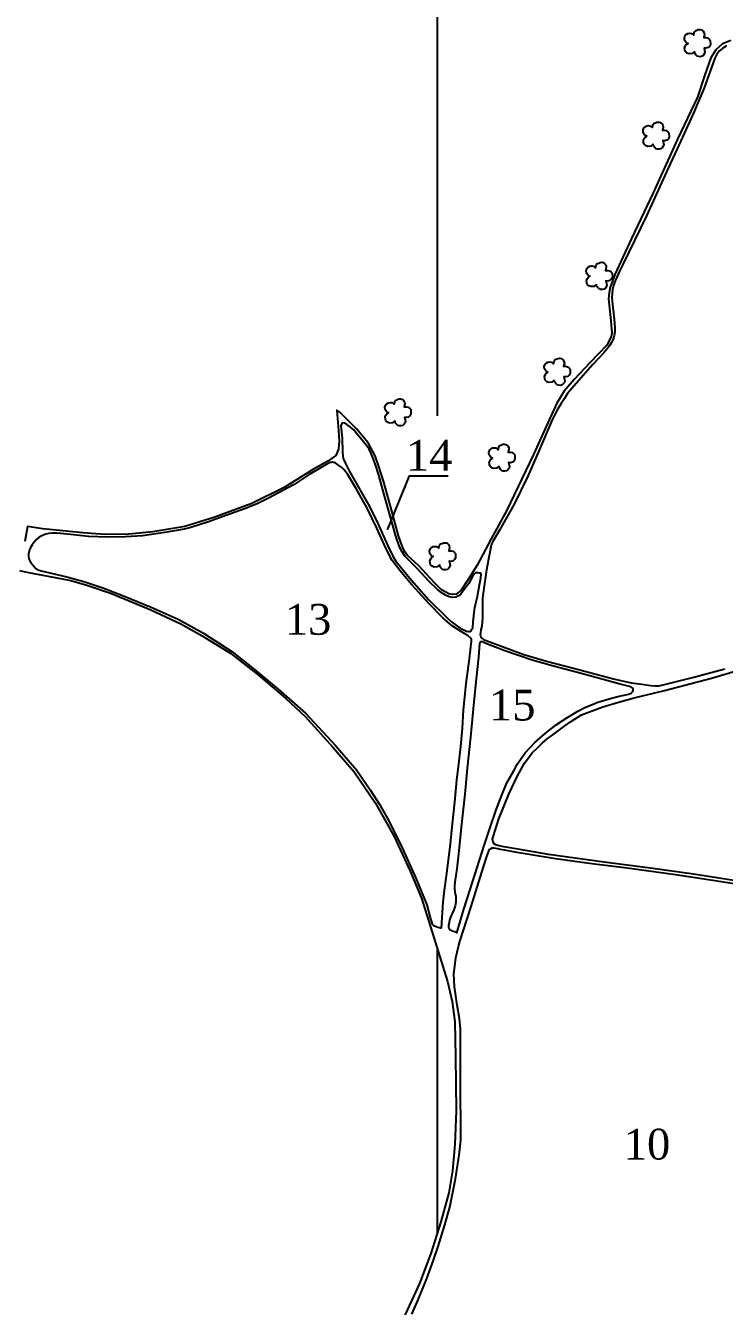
# Model space of a CAD drawing. Extents: x 736225 to 741536, y 7840815 to 7848326.
# Drawn here: x 737559 to 738307, y 7844196 to 7845569 of the extents above; entities that cross this region are included whole.
import ezdxf
from ezdxf.enums import TextEntityAlignment as Align

# ---------------------------------------------------------------- set-up
doc = ezdxf.new("R2010")
doc.units = 0
doc.header["$LTSCALE"] = 0.6
doc.linetypes.add('CONTINUO', pattern=[0])
for name, color, linetype in [('0114001311', 1, 'Continuous'), ('0114001311010', 5, 'Continuous'), ('0114001311011', 5, 'Continuous'), ('0114001311013', 5, 'Continuous'), ('0114001311014', 5, 'Continuous'), ('0114001311015', 5, 'Continuous'), ('0114001311016', 5, 'Continuous'), ('_SIMBOLO ARVORE', 118, 'Continuous'), ('MALHA', 8, 'Continuous'), ('TEXTO_NUN_TAL', 7, 'Continuous')]:
    doc.layers.add(name, color=color, linetype=linetype)
doc.styles.add('AREAS', font='times.ttf')

msp = doc.modelspace()

# ---------------------------------------------------------------- linework, layer by layer
msp.add_lwpolyline([(737946.5, 7845028.5), (737970, 7845086.3), (738011.5, 7845086.3)])
at = {"layer": '0114001311'}
for points in [[(738314.2, 7845552.8), (738305.3, 7845549.3), (738298.2, 7845543.1), (738292.9, 7845534.5), (738286.2, 7845516), (738278.4, 7845492.1), (738257.2, 7845447.2), (738230.9, 7845389.7), (738207.8, 7845340.8), (738189.8, 7845302.3), (738185.1, 7845288.7), (738183.8, 7845282.5), (738183.3, 7845276.2), (738185.3, 7845256.2), (738186.9, 7845240.1), (738185.9, 7845235.4), (738181.4, 7845226.5), (738163.1, 7845207.4), (738146.5, 7845189.6), (738135.8, 7845177.1), (738128, 7845164.4), (738118.2, 7845143.4), (738102.9, 7845109.3), (738074, 7845049), (738057.7, 7845019.1), (738042.4, 7844990.9), (738032.9, 7844975.5), (738025.5, 7844964.1), (738019.9, 7844959.8), (738016.2, 7844959.3), (738012.1, 7844959.9), (738004.2, 7844964.3), (737996.9, 7844971.9), (737979.9, 7844989.9), (737967.9, 7845001), (737965.1, 7845005), (737962.7, 7845010.3), (737960.4, 7845016.2), (737958.3, 7845022.3), (737949.8, 7845054), (737942.6, 7845079.6), (737937, 7845097.7), (737933.3, 7845108), (737925.9, 7845121.7), (737913.4, 7845136.7), (737895.6, 7845154.7), (737892.1, 7845157), (737892.6, 7845152.1), (737894.1, 7845134.9), (737894.9, 7845123.9), (737894.1, 7845114.9), (737891.1, 7845108.4), (737882.7, 7845102.3), (737867.3, 7845093.5), (737835.7, 7845074.1), (737801.2, 7845056.9), (737761.7, 7845042.1), (737729.5, 7845032.1), (737695.1, 7845026.6), (737669.4, 7845024.1), (737643.7, 7845023.7), (737620.1, 7845025.3), (737577.4, 7845029.7), (737560.9, 7845032.1), (737558.2, 7845016)], [(737552.6, 7844985.1), (737562, 7844982.9), (737583.1, 7844979), (737607.3, 7844974.3), (737624.6, 7844969.4), (737651, 7844960.2), (737693.2, 7844943), (737725.3, 7844927.9), (737748, 7844915), (737778.6, 7844896.2), (737808.5, 7844873), (737837.6, 7844847.7), (737858.4, 7844828.6), (737888.1, 7844795.6), (737911, 7844769.3), (737933.5, 7844735.6), (737953.6, 7844700.1), (737970.7, 7844663), (737982.8, 7844633.9), (737992.6, 7844603.2), (738010.6, 7844544.6), (738015.6, 7844523.2), (738018.7, 7844501.3), (738019.4, 7844463.8), (738019.9, 7844406.1), (738018.7, 7844369.9), (738016.1, 7844341.6), (738012.1, 7844318.3), (738003.7, 7844287), (737993, 7844253.3), (737980.9, 7844221.1), (737963.4, 7844183.3)]]:
    msp.add_lwpolyline(points, dxfattribs=at)
at = {"layer": '0114001311010'}
msp.add_lwpolyline([(737972.6, 7844188.3), (737979.4, 7844203.4), (737988.6, 7844226.4), (737995.6, 7844246.1), (738000.6, 7844260.5), (738007.9, 7844283.7), (738013.1, 7844302.9), (738019.4, 7844333.1), (738023.3, 7844358.4), (738024.9, 7844374.7), (738025.2, 7844390.6), (738024.6, 7844424.5), (738024.6, 7844470.5), (738024.6, 7844493.9), (738023.7, 7844504.8), (738021.1, 7844519.2), (738019.3, 7844531.9), (738018.4, 7844538.8), (738017.8, 7844545.9), (738017.6, 7844552.6), (738019.7, 7844570), (738021.1, 7844576.2), (738022.5, 7844582.2), (738024, 7844587.4), (738036, 7844624.9), (738049.2, 7844667.6), (738053.3, 7844679.6), (738054.6, 7844683.2), (738055.4, 7844685.6), (738056.7, 7844686.9), (738058.5, 7844687.7), (738060.5, 7844687.7), (738064.5, 7844687.2), (738067.3, 7844686.5), (738071.9, 7844685.6), (738082.8, 7844683.6), (738100.3, 7844680.6), (738126.4, 7844676.5), (738165.2, 7844671.2), (738203.2, 7844666.4), (738254.8, 7844659.4), (738299.5, 7844652.6), (738331.4, 7844647.4)], dxfattribs=at)
at = {"layer": '0114001311011'}
msp.add_lwpolyline([(738317.5, 7844652.9), (738274.3, 7844659.6), (738230.8, 7844665.7), (738178.7, 7844672.5), (738119.1, 7844680.6), (738088.1, 7844685.9), (738071.1, 7844688.9), (738064.7, 7844690.2), (738062.5, 7844691), (738060.8, 7844692.1), (738059.7, 7844693.8), (738058.8, 7844697.2), (738059.5, 7844699.8), (738065.6, 7844718.9), (738076.3, 7844745.4), (738085.7, 7844765.1), (738093.2, 7844778.4), (738101.6, 7844789.5), (738106.7, 7844794.8), (738112, 7844799.9), (738117.5, 7844804.5), (738123.6, 7844809.1), (738136.5, 7844818.7), (738142.6, 7844822.9), (738154.2, 7844830.2), (738177.1, 7844839), (738193.9, 7844844), (738210.7, 7844848.4), (738243.2, 7844856.4), (738293.3, 7844869.5), (738339, 7844883.2)], dxfattribs=at)
at = {"layer": '0114001311013'}
msp.add_lwpolyline([(738004.2, 7844601.7), (738006.3, 7844629.6), (738007.7, 7844642.4), (738010.1, 7844660.3), (738014, 7844692.2), (738016.3, 7844713.4), (738018.5, 7844736.8), (738020.8, 7844760.4), (738023, 7844777.8), (738024.9, 7844796.5), (738026.7, 7844816.2), (738027.8, 7844835.2), (738030.9, 7844863.8), (738034.4, 7844890.4), (738035.9, 7844903.4), (738036.5, 7844909), (738036.3, 7844911.4), (738036, 7844912.3), (738032.7, 7844915.5), (738024.8, 7844919.9), (738015.9, 7844925.6), (738005.7, 7844934.2), (737991, 7844949.3), (737972.7, 7844969.7), (737959.7, 7844984.9), (737951.5, 7844995.9), (737944.8, 7845009), (737935.2, 7845030.5), (737924.8, 7845051.8), (737913.2, 7845072), (737903.6, 7845088.3), (737899.8, 7845093.4), (737897.5, 7845095.4), (737893.5, 7845098.3), (737890.7, 7845100.3), (737890, 7845100.4), (737887.8, 7845101), (737886.3, 7845100.9), (737885.3, 7845100.6), (737881.7, 7845099.1), (737874.8, 7845095), (737861.4, 7845087), (737846.4, 7845077.3), (737835.7, 7845071.3), (737819.2, 7845062.6), (737807.5, 7845056.9), (737794.6, 7845051.6), (737774.3, 7845044.2), (737754.7, 7845037), (737735.8, 7845031.1), (737728.9, 7845029.4), (737707.9, 7845025.6), (737684.2, 7845022.2), (737666, 7845021.2), (737646.7, 7845020.8), (737626.3, 7845021.5), (737607, 7845023.6), (737596.2, 7845024.7), (737591.9, 7845025.2), (737587.9, 7845025.2), (737584, 7845024.7), (737580.5, 7845023.8), (737576.9, 7845022.4), (737573.6, 7845020.6), (737570.7, 7845018.2), (737568.2, 7845015.4), (737565.9, 7845012.4), (737564, 7845009.1), (737562.7, 7845006), (737562, 7845002.9), (737562, 7845000), (737562.7, 7844996.9), (737564.2, 7844994), (737565.9, 7844991.7), (737568, 7844989.4), (737570.1, 7844987.3), (737572.5, 7844985.8), (737575.8, 7844984.6), (737584.8, 7844982.4), (737603.1, 7844978.2), (737621.3, 7844973.1), (737641.7, 7844966.5), (737663.9, 7844957.9), (737693.4, 7844945.7), (737722.2, 7844932.8), (737749.5, 7844917.8), (737779.7, 7844898.2), (737804.2, 7844879.1), (737829.6, 7844857.7), (737858.7, 7844832.3), (737890.8, 7844797.5), (737913.4, 7844771.5), (737927.9, 7844750), (737938.2, 7844733.8), (737948.4, 7844716), (737962.5, 7844687.3), (737976.8, 7844655.4), (737988.6, 7844626.6), (737992.4, 7844611.8), (737993.5, 7844608.5), (737994.5, 7844606), (737995.4, 7844605.1), (737999.5, 7844603.3)], close=True, dxfattribs=at)
at = {"layer": '0114001311014'}
msp.add_lwpolyline([(737896.6, 7845140), (737897.4, 7845133.5), (737898, 7845126.4), (737898.2, 7845112.4), (737898.7, 7845107.1), (737899.3, 7845104.3), (737901.4, 7845099.6), (737905.8, 7845091.2), (737917.2, 7845071.2), (737927.1, 7845053.6), (737936.2, 7845035.4), (737946.7, 7845011.5), (737952.4, 7845000.4), (737955.6, 7844995), (737972.2, 7844974.5), (737990.9, 7844953.6), (738010.3, 7844934.2), (738015.2, 7844930), (738024.4, 7844923.4), (738031.1, 7844920), (738033.2, 7844919.5), (738034.6, 7844919.8), (738036, 7844920.5), (738037, 7844922), (738037.8, 7844923.6), (738038.2, 7844930.1), (738039.2, 7844939.6), (738040.2, 7844945.4), (738042.9, 7844957.6), (738045.2, 7844969.5), (738046.1, 7844975.1), (738046.9, 7844980.2), (738046.5, 7844982), (738045.1, 7844982.1), (738043.6, 7844982.4), (738042.2, 7844982.4), (738040.9, 7844982.4), (738039.3, 7844981.2), (738037.6, 7844978.6), (738035.5, 7844974.6), (738033.1, 7844970.9), (738026.7, 7844962.1), (738024.9, 7844959.8), (738022.5, 7844957.8), (738019.6, 7844956.5), (738016.2, 7844956), (738012.5, 7844956.7), (738008.5, 7844958.5), (738004.1, 7844961.5), (737999.8, 7844965), (737991.2, 7844973.4), (737978.3, 7844987), (737965.6, 7845000), (737962.3, 7845005), (737959.5, 7845010.3), (737955.3, 7845021.9), (737948.4, 7845047.2), (737942.6, 7845067.6), (737937.2, 7845087.1), (737933.3, 7845099.5), (737931.3, 7845105.2), (737929.2, 7845110.5), (737926.8, 7845115.1), (737924, 7845119.1), (737920.9, 7845122.8), (737912.3, 7845133.1), (737910.3, 7845135.7), (737905.5, 7845139.7), (737902.9, 7845141.3), (737900.4, 7845142.8), (737898.1, 7845143.1), (737897.1, 7845141.9)], close=True, dxfattribs=at)
at = {"layer": '0114001311015'}
msp.add_lwpolyline([(738021.2, 7844597.8), (738028.4, 7844622.1), (738035.2, 7844643.2), (738042.7, 7844666.9), (738050.4, 7844691.5), (738055.7, 7844707.6), (738063.3, 7844729.8), (738068.8, 7844744.2), (738074.4, 7844757.4), (738082.1, 7844771.2), (738085.9, 7844777.7), (738089.8, 7844783.7), (738094.1, 7844789.5), (738104.2, 7844800.8), (738115.4, 7844810.5), (738127, 7844819.5), (738138.6, 7844827.3), (738150.2, 7844834.3), (738157.1, 7844837.8), (738171.8, 7844844.1), (738186.4, 7844848.2), (738193.1, 7844849.9), (738203.1, 7844852.1), (738205.8, 7844852.7), (738207.4, 7844853.4), (738209.4, 7844855.5), (738209.7, 7844856.6), (738209.7, 7844857.7), (738209.4, 7844858.8), (738207.2, 7844860.2), (738195.8, 7844863.2), (738155.4, 7844874.2), (738124.3, 7844882.5), (738101.5, 7844889.1), (738072.3, 7844898.9), (738053.7, 7844906.1), (738049.7, 7844907.8), (738047.9, 7844908.5), (738046.5, 7844908.7), (738045.9, 7844908.3), (738045.1, 7844906.9), (738043.8, 7844892.3), (738041.4, 7844868.8), (738038.7, 7844840.7), (738035.5, 7844806.5), (738032, 7844773.3), (738029.3, 7844745.5), (738025.5, 7844709.9), (738022.8, 7844684.7), (738020.7, 7844665.2), (738018.7, 7844651.1), (738018.4, 7844646.8), (738018.3, 7844643.4), (738019.1, 7844638.2), (738019.6, 7844636), (738019.8, 7844629.7), (738019, 7844625.6), (738017.4, 7844621.4), (738013.9, 7844613.4), (738012.9, 7844610.3), (738012.4, 7844608), (738011.8, 7844604.6), (738011.7, 7844603.1), (738012.1, 7844601.7), (738013, 7844600.4), (738014.2, 7844599.6), (738015.5, 7844599), (738017, 7844598.5), (738018.3, 7844598.2), (738019.4, 7844597.6), (738020.5, 7844596.9)], close=True, dxfattribs=at)
at = {"layer": '0114001311016'}
msp.add_lwpolyline([(738309.7, 7845547.1), (738305.5, 7845544.7), (738301.9, 7845541.7), (738299.2, 7845538.2), (738297.2, 7845534.1), (738295.2, 7845528.9), (738285.1, 7845501.2), (738282.9, 7845495.3), (738280.4, 7845489.5), (738277.8, 7845483.6), (738275.1, 7845477.6), (738260.7, 7845445.6), (738245.4, 7845412.3), (738223.8, 7845364.9), (738198.4, 7845312.8), (738195.4, 7845306.5), (738190.3, 7845295.4), (738188.7, 7845290.7), (738187.6, 7845286.3), (738187, 7845282), (738186.9, 7845277.7), (738187, 7845273.3), (738189.3, 7845254.3), (738190, 7845245.1), (738190, 7845240.7), (738189.3, 7845236.7), (738188.2, 7845232.9), (738186.4, 7845229.3), (738184.1, 7845225.7), (738181.3, 7845222.1), (738178.3, 7845218.3), (738166.4, 7845205.7), (738143.4, 7845179.8), (738139.4, 7845174.7), (738135.9, 7845169.5), (738132.4, 7845164.1), (738128.9, 7845158.3), (738125.7, 7845152.3), (738122.8, 7845146.3), (738109.1, 7845113.9), (738096.9, 7845086), (738082.3, 7845056.2), (738066.6, 7845028.1), (738059.4, 7845016.2), (738058, 7845013.1), (738057, 7845009.9), (738054.5, 7844997.2), (738052.7, 7844985.9), (738048.8, 7844960.7), (738048.4, 7844955.3), (738048.4, 7844934.7), (738047.4, 7844925.2), (738046.6, 7844921.3), (738046.1, 7844918.5), (738045.9, 7844916.6), (738046, 7844915.3), (738046.5, 7844914), (738047.6, 7844912.5), (738049.3, 7844911.1), (738058, 7844907.8), (738092.6, 7844895.1), (738116.8, 7844887.8), (738145.6, 7844880.2), (738188.4, 7844869.1), (738207.6, 7844864.6), (738219, 7844863.1), (738228.6, 7844861.9), (738233, 7844861.5), (738237, 7844861.6), (738244.7, 7844863.1), (738274.5, 7844870.8), (738307.7, 7844879.8)], dxfattribs=at)
at = {"layer": '_SIMBOLO ARVORE', "color": 3, "linetype": 'CONTINUO'}
for points in [[(738275.2, 7845541.1, 0), (738272.7, 7845539, 0), (738269.5, 7845538.7, 0), (738267.2, 7845539.5, 0), (738265.6, 7845541.1, 0), (738264.9, 7845542.9, 0), (738264.7, 7845545.6, 0), (738265.6, 7845547.3, 0), (738266.5, 7845548.6, 0), (738268.4, 7845549.8, 0), (738267.2, 7845550.2, 0), (738266, 7845551.2, 0), (738264.7, 7845553.3, 0), (738264.4, 7845555.8, 0), (738265.4, 7845558.5, 0), (738266.4, 7845559.4, 0), (738268.3, 7845560.6, 0), (738270.3, 7845560.9, 0), (738271.9, 7845560.6, 0), (738273.1, 7845560.1, 0), (738274.5, 7845558.8, 0), (738274.9, 7845561.2, 0), (738275.2, 7845562.1, 0), (738276.3, 7845563.4, 0), (738277.8, 7845563.9, 0), (738279.3, 7845564.6, 0), (738280.9, 7845564.8, 0), (738282.5, 7845564.5, 0), (738283.8, 7845563.9, 0), (738284.7, 7845562.8, 0), (738285.6, 7845561.2, 0), (738285.9, 7845559.4, 0), (738285.1, 7845556.1, 0), (738287.4, 7845556.1, 0), (738289.3, 7845555.7, 0), (738291.1, 7845554.3, 0), (738292.1, 7845553.1, 0), (738292.3, 7845548.6, 0), (738291.2, 7845546.6, 0), (738289.8, 7845545.3, 0), (738287.5, 7845544.7, 0), (738285.5, 7845544.9, 0), (738286.5, 7845540.7, 0), (738286, 7845538.9, 0), (738284.8, 7845537.2, 0), (738283.5, 7845536.1, 0), (738281.6, 7845535.6, 0), (738279.7, 7845535.8, 0), (738278.3, 7845536.2, 0), (738276.7, 7845537.7, 0), (738275.6, 7845539.2, 0), (738275.3, 7845541.3, 0)], [(738230.9, 7845441.9, 0), (738228.4, 7845439.8, 0), (738225.2, 7845439.5, 0), (738222.9, 7845440.4, 0), (738221.3, 7845441.9, 0), (738220.6, 7845443.8, 0), (738220.5, 7845446.4, 0), (738221.3, 7845448.1, 0), (738222.3, 7845449.4, 0), (738224.1, 7845450.6, 0), (738222.9, 7845451, 0), (738221.8, 7845452, 0), (738220.4, 7845454.1, 0), (738220.2, 7845456.7, 0), (738221.1, 7845459.3, 0), (738222.2, 7845460.3, 0), (738224.1, 7845461.4, 0), (738226, 7845461.7, 0), (738227.6, 7845461.4, 0), (738228.8, 7845460.9, 0), (738230.2, 7845459.7, 0), (738230.6, 7845462, 0), (738231, 7845462.9, 0), (738232, 7845464.2, 0), (738233.5, 7845464.8, 0), (738235, 7845465.4, 0), (738236.7, 7845465.6, 0), (738238.2, 7845465.3, 0), (738239.5, 7845464.7, 0), (738240.5, 7845463.6, 0), (738241.3, 7845462, 0), (738241.6, 7845460.2, 0), (738240.9, 7845456.9, 0), (738243.1, 7845456.9, 0), (738245, 7845456.5, 0), (738246.8, 7845455.1, 0), (738247.8, 7845453.9, 0), (738248.1, 7845449.5, 0), (738247, 7845447.4, 0), (738245.5, 7845446.1, 0), (738243.2, 7845445.5, 0), (738241.2, 7845445.7, 0), (738242.3, 7845441.5, 0), (738241.8, 7845439.7, 0), (738240.6, 7845438, 0), (738239.2, 7845436.9, 0), (738237.3, 7845436.5, 0), (738235.5, 7845436.6, 0), (738234, 7845437, 0), (738232.4, 7845438.6, 0), (738231.3, 7845440, 0), (738231, 7845442.2, 0)], [(738170.1, 7845291.6, 0), (738167.6, 7845289.5, 0), (738164.4, 7845289.2, 0), (738162.1, 7845290, 0), (738160.5, 7845291.6, 0), (738159.9, 7845293.4, 0), (738159.7, 7845296.1, 0), (738160.6, 7845297.8, 0), (738161.5, 7845299.1, 0), (738163.3, 7845300.3, 0), (738162.1, 7845300.7, 0), (738161, 7845301.7, 0), (738159.6, 7845303.8, 0), (738159.4, 7845306.3, 0), (738160.4, 7845309, 0), (738161.4, 7845309.9, 0), (738163.3, 7845311.1, 0), (738165.2, 7845311.4, 0), (738166.8, 7845311.1, 0), (738168.1, 7845310.6, 0), (738169.4, 7845309.3, 0), (738169.8, 7845311.7, 0), (738170.2, 7845312.6, 0), (738171.2, 7845313.9, 0), (738172.7, 7845314.4, 0), (738174.2, 7845315.1, 0), (738175.9, 7845315.3, 0), (738177.4, 7845315, 0), (738178.7, 7845314.4, 0), (738179.7, 7845313.3, 0), (738180.5, 7845311.7, 0), (738180.8, 7845309.9, 0), (738180.1, 7845306.6, 0), (738182.4, 7845306.6, 0), (738184.3, 7845306.2, 0), (738186, 7845304.8, 0), (738187, 7845303.6, 0), (738187.3, 7845299.1, 0), (738186.2, 7845297.1, 0), (738184.7, 7845295.8, 0), (738182.4, 7845295.2, 0), (738180.4, 7845295.4, 0), (738181.5, 7845291.2, 0), (738181, 7845289.4, 0), (738179.8, 7845287.7, 0), (738178.4, 7845286.6, 0), (738176.6, 7845286.1, 0), (738174.7, 7845286.3, 0), (738173.3, 7845286.7, 0), (738171.6, 7845288.2, 0), (738170.5, 7845289.7, 0), (738170.2, 7845291.9, 0)], [(738125.1, 7845188.9, 0), (738122.6, 7845186.8, 0), (738119.4, 7845186.4, 0), (738117.2, 7845187.3, 0), (738115.5, 7845188.9, 0), (738114.9, 7845190.7, 0), (738114.7, 7845193.4, 0), (738115.6, 7845195.1, 0), (738116.5, 7845196.3, 0), (738118.3, 7845197.6, 0), (738117.2, 7845197.9, 0), (738116, 7845198.9, 0), (738114.6, 7845201, 0), (738114.4, 7845203.6, 0), (738115.4, 7845206.2, 0), (738116.4, 7845207.2, 0), (738118.3, 7845208.3, 0), (738120.3, 7845208.6, 0), (738121.8, 7845208.4, 0), (738123.1, 7845207.8, 0), (738124.4, 7845206.6, 0), (738124.9, 7845208.9, 0), (738125.2, 7845209.8, 0), (738126.2, 7845211.1, 0), (738127.7, 7845211.7, 0), (738129.2, 7845212.3, 0), (738130.9, 7845212.5, 0), (738132.5, 7845212.3, 0), (738133.7, 7845211.6, 0), (738134.7, 7845210.6, 0), (738135.5, 7845208.9, 0), (738135.9, 7845207.1, 0), (738135.1, 7845203.8, 0), (738137.4, 7845203.9, 0), (738139.3, 7845203.4, 0), (738141.1, 7845202, 0), (738142, 7845200.9, 0), (738142.3, 7845196.4, 0), (738141.2, 7845194.4, 0), (738139.7, 7845193, 0), (738137.4, 7845192.4, 0), (738135.4, 7845192.6, 0), (738136.5, 7845188.4, 0), (738136, 7845186.6, 0), (738134.8, 7845184.9, 0), (738133.5, 7845183.9, 0), (738131.6, 7845183.4, 0), (738129.7, 7845183.5, 0), (738128.3, 7845183.9, 0), (738126.7, 7845185.5, 0), (738125.6, 7845186.9, 0), (738125.2, 7845189.1, 0)], [(737954.5, 7845145.4, 0), (737952, 7845143.2, 0), (737948.8, 7845142.9, 0), (737946.5, 7845143.8, 0), (737944.9, 7845145.3, 0), (737944.2, 7845147.2, 0), (737944, 7845149.8, 0), (737944.9, 7845151.5, 0), (737945.8, 7845152.8, 0), (737947.7, 7845154, 0), (737946.5, 7845154.4, 0), (737945.3, 7845155.4, 0), (737944, 7845157.5, 0), (737943.7, 7845160.1, 0), (737944.7, 7845162.7, 0), (737945.8, 7845163.7, 0), (737947.6, 7845164.8, 0), (737949.6, 7845165.1, 0), (737951.2, 7845164.9, 0), (737952.4, 7845164.3, 0), (737953.8, 7845163.1, 0), (737954.2, 7845165.4, 0), (737954.5, 7845166.3, 0), (737955.6, 7845167.6, 0), (737957.1, 7845168.2, 0), (737958.6, 7845168.8, 0), (737960.2, 7845169, 0), (737961.8, 7845168.7, 0), (737963.1, 7845168.1, 0), (737964, 7845167, 0), (737964.9, 7845165.4, 0), (737965.2, 7845163.6, 0), (737964.4, 7845160.3, 0), (737966.7, 7845160.3, 0), (737968.6, 7845159.9, 0), (737970.4, 7845158.5, 0), (737971.4, 7845157.4, 0), (737971.6, 7845152.9, 0), (737970.5, 7845150.9, 0), (737969.1, 7845149.5, 0), (737966.8, 7845148.9, 0), (737964.8, 7845149.1, 0), (737965.8, 7845144.9, 0), (737965.4, 7845143.1, 0), (737964.1, 7845141.4, 0), (737962.8, 7845140.3, 0), (737960.9, 7845139.9, 0), (737959, 7845140, 0), (737957.6, 7845140.4, 0), (737956, 7845142, 0), (737954.9, 7845143.4, 0), (737954.6, 7845145.6, 0)], [(738065.9, 7845096.8, 0), (738063.4, 7845094.7, 0), (738060.2, 7845094.3, 0), (738057.9, 7845095.2, 0), (738056.3, 7845096.8, 0), (738055.6, 7845098.6, 0), (738055.4, 7845101.3, 0), (738056.3, 7845103, 0), (738057.2, 7845104.3, 0), (738059.1, 7845105.5, 0), (738057.9, 7845105.9, 0), (738056.7, 7845106.9, 0), (738055.4, 7845109, 0), (738055.1, 7845111.5, 0), (738056.1, 7845114.2, 0), (738057.1, 7845115.1, 0), (738059, 7845116.3, 0), (738061, 7845116.6, 0), (738062.6, 7845116.3, 0), (738063.8, 7845115.8, 0), (738065.2, 7845114.5, 0), (738065.6, 7845116.9, 0), (738065.9, 7845117.8, 0), (738067, 7845119.1, 0), (738068.5, 7845119.6, 0), (738070, 7845120.3, 0), (738071.6, 7845120.5, 0), (738073.2, 7845120.2, 0), (738074.5, 7845119.5, 0), (738075.4, 7845118.5, 0), (738076.3, 7845116.9, 0), (738076.6, 7845115, 0), (738075.8, 7845111.8, 0), (738078.1, 7845111.8, 0), (738080, 7845111.4, 0), (738081.8, 7845110, 0), (738082.8, 7845108.8, 0), (738083, 7845104.3, 0), (738081.9, 7845102.3, 0), (738080.5, 7845101, 0), (738078.2, 7845100.4, 0), (738076.2, 7845100.6, 0), (738077.2, 7845096.4, 0), (738076.7, 7845094.6, 0), (738075.5, 7845092.9, 0), (738074.2, 7845091.8, 0), (738072.3, 7845091.3, 0), (738070.4, 7845091.5, 0), (738069, 7845091.9, 0), (738067.4, 7845093.4, 0), (738066.3, 7845094.9, 0), (738066, 7845097, 0)], [(738002.3, 7844991.2, 0), (737999.8, 7844989.1, 0), (737996.6, 7844988.7, 0), (737994.3, 7844989.6, 0), (737992.7, 7844991.2, 0), (737992.1, 7844993, 0), (737991.9, 7844995.7, 0), (737992.8, 7844997.4, 0), (737993.7, 7844998.7, 0), (737995.5, 7844999.9, 0), (737994.3, 7845000.3, 0), (737993.2, 7845001.2, 0), (737991.8, 7845003.4, 0), (737991.6, 7845005.9, 0), (737992.6, 7845008.6, 0), (737993.6, 7845009.5, 0), (737995.5, 7845010.7, 0), (737997.4, 7845010.9, 0), (737999, 7845010.7, 0), (738000.3, 7845010.1, 0), (738001.6, 7845008.9, 0), (738002, 7845011.3, 0), (738002.4, 7845012.2, 0), (738003.4, 7845013.5, 0), (738004.9, 7845014, 0), (738006.4, 7845014.7, 0), (738008.1, 7845014.8, 0), (738009.6, 7845014.6, 0), (738010.9, 7845013.9, 0), (738011.9, 7845012.9, 0), (738012.7, 7845011.3, 0), (738013, 7845009.4, 0), (738012.3, 7845006.2, 0), (738014.6, 7845006.2, 0), (738016.5, 7845005.8, 0), (738018.2, 7845004.3, 0), (738019.2, 7845003.2, 0), (738019.5, 7844998.7, 0), (738018.4, 7844996.7, 0), (738016.9, 7844995.4, 0), (738014.6, 7844994.8, 0), (738012.6, 7844994.9, 0), (738013.7, 7844990.8, 0), (738013.2, 7844989, 0), (738012, 7844987.3, 0), (738010.6, 7844986.2, 0), (738008.8, 7844985.7, 0), (738006.9, 7844985.8, 0), (738005.5, 7844986.2, 0), (738003.8, 7844987.8, 0), (738002.7, 7844989.3, 0), (738002.4, 7844991.4, 0)]]:
    msp.add_polyline3d(points, dxfattribs=at)
at = {"layer": 'MALHA'}
for points in [[(738000, 7845150.8), (738000, 7848073.3)], [(738000, 7844275.4), (738000, 7844579)]]:
    msp.add_lwpolyline(points, dxfattribs=at)

# ---------------------------------------------------------------- texts
at = {"layer": 'TEXTO_NUN_TAL', "linetype": 'Continuous', "style": 'AREAS'}
for s, p in [('14', (737991.2, 7845108.4)), ('13', (737861.5, 7844932.7)), ('15', (738080.1, 7844840.8)), ('10', (738224.4, 7844370.3))]:
    msp.add_text(s, height=33, dxfattribs=at).set_placement(p, align=Align.MIDDLE_CENTER)

doc.saveas('drawing.dxf')
